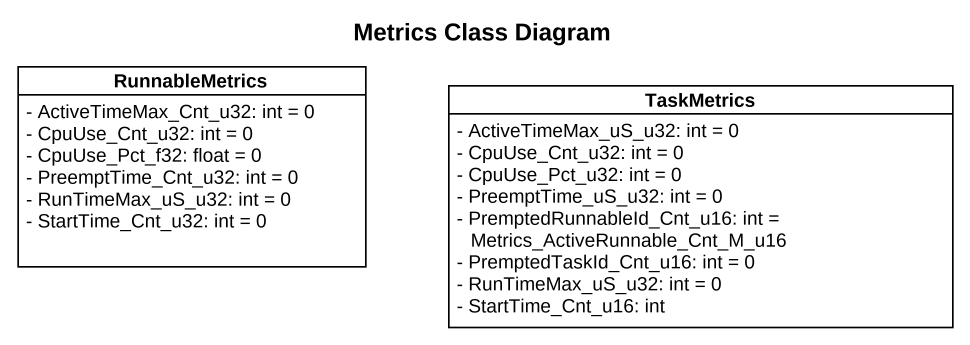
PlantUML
@startuml
title Metrics Class Diagram
hide circle
hide empty members
skinparam classAttributeIconSize 0
class RunnableMetrics {
  - ActiveTimeMax_Cnt_u32: int = 0
  - CpuUse_Cnt_u32: int = 0
  - CpuUse_Pct_f32: float = 0
  - PreemptTime_Cnt_u32: int = 0
  - RunTimeMax_uS_u32: int = 0
  - StartTime_Cnt_u32: int = 0
}
class TaskMetrics {
  - ActiveTimeMax_uS_u32: int = 0
  - CpuUse_Cnt_u32: int = 0
  - CpuUse_Pct_u32: int = 0
  - PreemptTime_uS_u32: int = 0
  - PremptedRunnableId_Cnt_u16: int = Metrics_ActiveRunnable_Cnt_M_u16
  - PremptedTaskId_Cnt_u16: int = 0
  - RunTimeMax_uS_u32: int = 0
  - StartTime_Cnt_u16: int
}
@enduml
